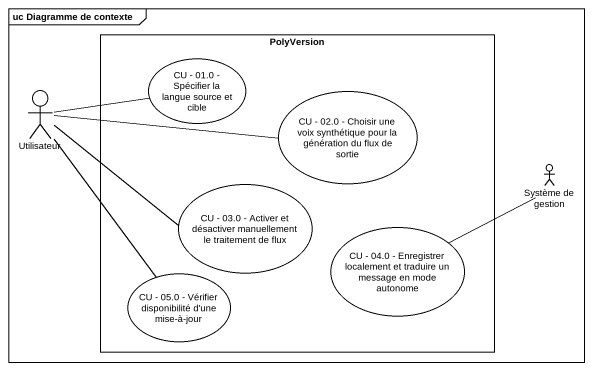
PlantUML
@startuml
mainframe uc Diagramme de contexte
rectangle PolyVersion {
  usecase "CU - 01.0 - Spécifier la langue source et cible" as CU_01_0_Spécifier_la_langue
  usecase "CU - 02.0 - Choisir une voix synthétique pour la génération du flux de sortie" as CU_02_0_Choisir_une_voix
  usecase "CU - 03.0 - Activer et désactiver manuellement le traitement de flux" as CU_03_0_Activer_et
  usecase "CU - 04.0 - Enregistrer localement et traduire un message en mode autonome" as CU_04_0_Enregistrer
  usecase "CU - 05.0 - Vérifier disponibilité d'une mise-à-jour" as CU_05_0_Vérifier
}
actor Utilisateur
actor "Système de gestion" as Système_de_gestion
Utilisateur -right- CU_01_0_Spécifier_la_langue
Utilisateur -right- CU_02_0_Choisir_une_voix
Utilisateur -- CU_05_0_Vérifier
CU_03_0_Activer_et -left- Utilisateur
CU_04_0_Enregistrer -right- Système_de_gestion
@enduml
